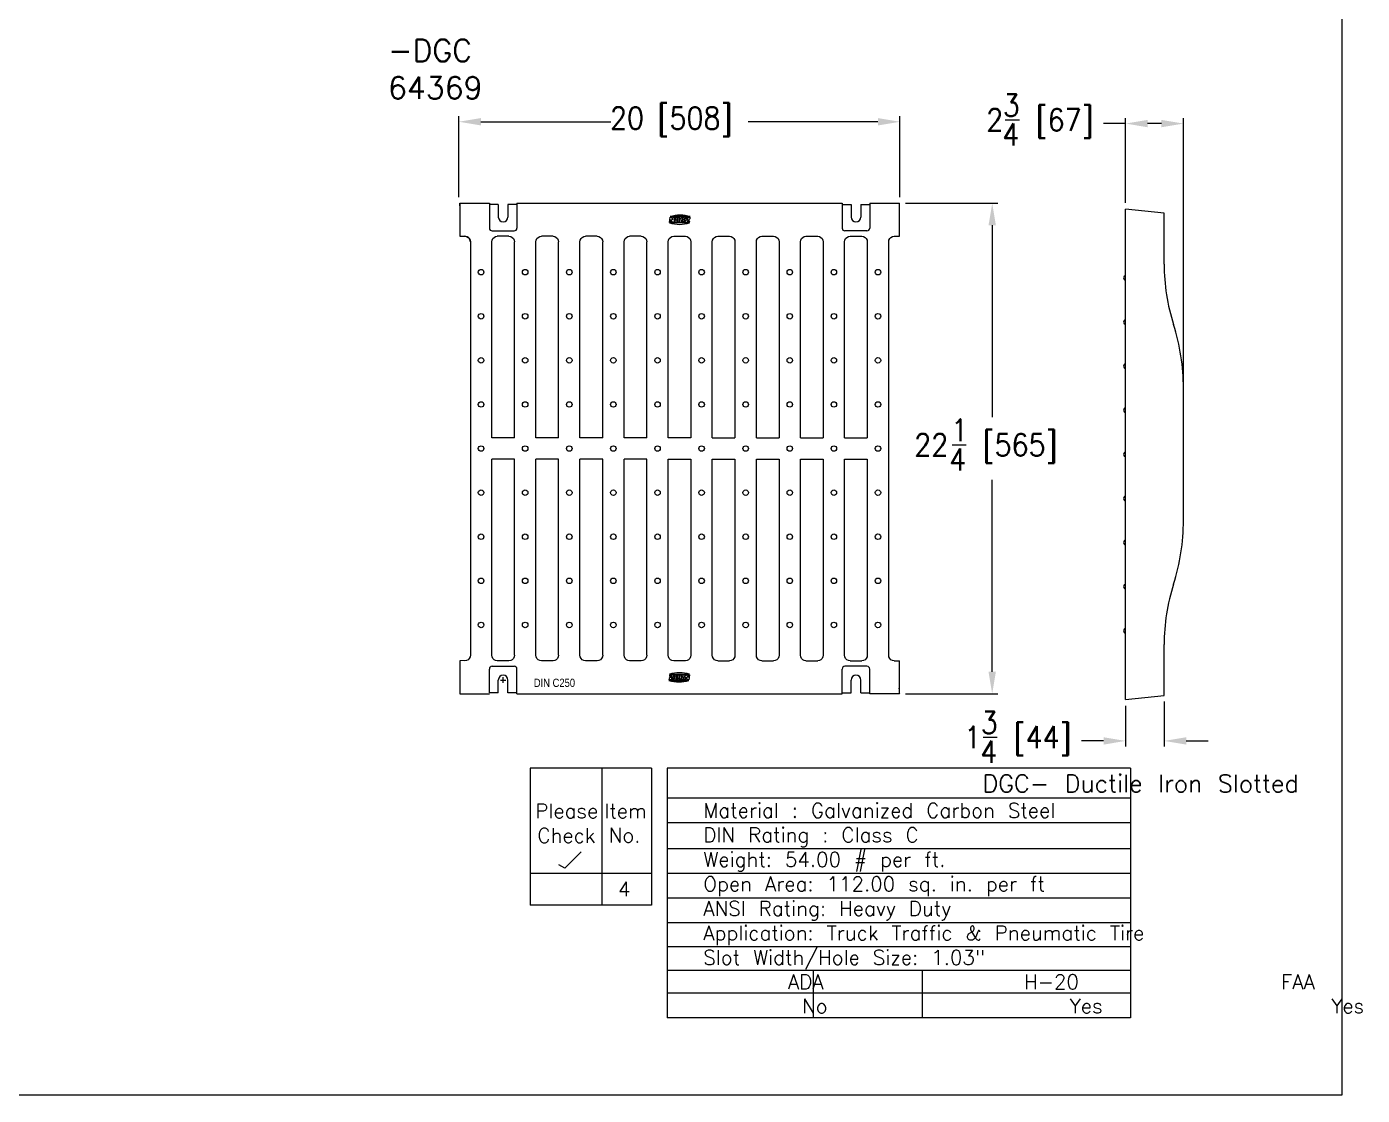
# Model space of a CAD drawing. Extents: x 196 to 587, y -81 to 16.
# Drawn here: x 256.3 to 316.9, y -81 to -32.5 of the extents above; entities that cross this region are included whole.
import ezdxf

# ---------------------------------------------------------------- set-up
doc = ezdxf.new("R2010")
doc.units = 0
doc.header["$LTSCALE"] = 4
doc.header["$MEASUREMENT"] = 0
doc.layers.get('0').update_dxf_attribs({"linetype": 'CONTINUOUS'})
doc.layers.get('DEFPOINTS').update_dxf_attribs({"linetype": 'CONTINUOUS'})
doc.layers.add('DIM', color=2, linetype='CONTINUOUS')
doc.styles.add('FT_FONT', font='ROMANS.SHX', dxfattribs={"width": 0.9})
doc.styles.get("Standard").update_dxf_attribs({"font": 'txt.shx', "height": 1})
doc.styles.add('STYLE2', font='txt', dxfattribs={"width": 0.85})
doc.dimstyles.get("Standard").update_dxf_attribs({"dimtxt": 0.384208, "dimasz": 0.1875, "dimexe": 0.612, "dimexo": 0.2125, "dimgap": 0.09, "dimtad": 0, "dimtih": 1, "dimtoh": 1, "dimdec": 4, "dimzin": 0, "dimdsep": 46, "dimtxsty": 'FT_FONT', "dimcen": 0.306, "dimadec": 0, "dimazin": 0, "dimtfac": 1, "dimtdec": 4, "dimtofl": 0, "dimtmove": 0, "dimatfit": 3, "dimfxl": 0, "dimtolj": 1, "dimtzin": 0, "dimarcsym": 0})

# ---------------------------------------------------------------- blocks, each defined once
blk = doc.blocks.new('*U52')
at = {"color": 250, "style": 'FT_FONT', "width": 0.9}
blk.add_text('20 [508]', height=1, dxfattribs=at).set_placement((282.768, -37.189))
blk = doc.blocks.new('*D14')
at = {"color": 250}
for p, q in [((275.918, -40.277), (275.918, -36.606)), ((276.918, -36.856), (282.807, -36.856)), ((294.918, -36.856), (289.029, -36.856)), ((295.918, -40.277), (295.918, -36.606))]:
    blk.add_line(p, q, dxfattribs=at)
for points in [[(276.918, -36.689), (276.918, -37.023), (275.918, -36.856)], [(294.918, -36.689), (294.918, -37.023), (295.918, -36.856)]]:
    blk.add_solid(points, dxfattribs=at)
at = {"layer": 'DEFPOINTS', "color": 0}
for p in [(295.918, -36.856), (275.918, -40.552), (295.918, -40.552)]:
    blk.add_point(p, dxfattribs=at)
at = {"layer": 'DIM'}
blk.add_blockref('*U52', (0, 0), dxfattribs=at)
blk = doc.blocks.new('*U51')
at = {"layer": 'DIM', "color": 250}
blk.add_line((300.691, -36.772), (301.333, -36.772), dxfattribs=at)
at = {"layer": 'DIM', "color": 250, "style": 'FT_FONT', "width": 0.9}
for s, p in [('3', (300.583, -36.605)), ('2', (299.833, -37.272)), (' [67]', (301.462, -37.272)), ('4', (300.562, -37.938))]:
    blk.add_text(s, height=1, dxfattribs=at).set_placement(p)
blk = doc.blocks.new('*D15')
at = {"layer": 'DEFPOINTS', "color": 0}
for p in [(306.152, -36.938), (306.152, -40.815), (308.777, -48.94)]:
    blk.add_point(p, dxfattribs=at)
at = {"layer": 'DIM', "color": 250}
for p, q in [((306.152, -36.938), (305.152, -36.938)), ((306.152, -40.54), (306.152, -36.688)), ((307.777, -36.938), (307.152, -36.938)), ((308.777, -48.665), (308.777, -36.688))]:
    blk.add_line(p, q, dxfattribs=at)
for points in [[(307.152, -36.772), (307.152, -37.105), (306.152, -36.938)], [(307.777, -36.772), (307.777, -37.105), (308.777, -36.938)]]:
    blk.add_solid(points, dxfattribs=at)
at = {"layer": 'DIM'}
blk.add_blockref('*U51', (0, 0), dxfattribs=at)
blk = doc.blocks.new('*U50')
at = {"layer": 'DIM', "color": 250}
blk.add_line((298.281, -51.51), (298.924, -51.51), dxfattribs=at)
at = {"layer": 'DIM', "color": 250, "style": 'FT_FONT', "width": 0.9}
for s, p in [('1', (298.238, -51.344)), (' [565]', (299.053, -52.01)), ('22', (296.567, -52.01)), ('4', (298.153, -52.677))]:
    blk.add_text(s, height=1, dxfattribs=at).set_placement(p)
blk = doc.blocks.new('*D16')
at = {"layer": 'DEFPOINTS', "color": 0}
for p in [(295.891, -40.552), (295.891, -62.802), (300.103, -62.802)]:
    blk.add_point(p, dxfattribs=at)
at = {"layer": 'DIM', "color": 250}
for p, q in [((296.166, -40.552), (300.353, -40.552)), ((300.103, -41.552), (300.103, -50.254)), ((300.103, -61.802), (300.103, -53.1)), ((296.166, -62.802), (300.353, -62.802))]:
    blk.add_line(p, q, dxfattribs=at)
for points in [[(299.936, -41.552), (300.269, -41.552), (300.103, -40.552)], [(299.936, -61.802), (300.269, -61.802), (300.103, -62.802)]]:
    blk.add_solid(points, dxfattribs=at)
at = {"layer": 'DIM'}
blk.add_blockref('*U50', (0, 0), dxfattribs=at)
blk = doc.blocks.new('*U59')
at = {"color": 250}
for s, height, p in [('                   DGC- Ductile Iron Slotted', 0.792, (285.084, -67.264)), ('   Material : Galvanized Carbon Steel', 0.65997, (285.084, -68.419)), ('   DIN Rating : Class C', 0.65997, (285.084, -69.531)), ('   Weight: 54.00 # per ft.', 0.65997, (285.084, -70.642)), ('   Open Area: 112.00 sq. in. per ft', 0.65997, (285.084, -71.753)), ('   ANSI Rating: Heavy Duty', 0.65997, (285.084, -72.865)), ('   Application: Truck Traffic & Pneumatic Tire', 0.65997, (285.084, -73.976)), ('   Slot Width/Hole Size: 1.03"', 0.65997, (285.084, -75.087)), ('         ADA              H-20              FAA', 0.65997, (285.084, -76.19)), ('          No                 Yes                Yes', 0.65997, (285.084, -77.29))]:
    blk.add_text(s, height=height, dxfattribs=at).set_placement(p)
blk = doc.blocks.new('*U60')
at = {"color": 250}
for s, p in [('Please', (279.38, -68.444)), ('Check', (279.478, -69.555))]:
    blk.add_text(s, height=0.66, dxfattribs=at).set_placement(p)
blk = doc.blocks.new('*U61')
at = {"color": 250}
for s, p in [('Item', (282.511, -68.444)), ('No.', (282.709, -69.544))]:
    blk.add_text(s, height=0.66, dxfattribs=at).set_placement(p)
blk = doc.blocks.new('*U62')
at = {"color": 250}
blk.add_text('4', height=0.66, dxfattribs=at).set_placement((283.136, -71.984))
blk = doc.blocks.new('*U111')
at = {"layer": 'DIM', "color": 250}
blk.add_line((299.691, -64.77), (300.333, -64.77), dxfattribs=at)
at = {"layer": 'DIM', "color": 250, "style": 'FT_FONT', "width": 0.9}
for s, p in [('3', (299.583, -64.604)), (' [44]', (300.462, -65.27)), ('1', (298.833, -65.27)), ('4', (299.562, -65.937))]:
    blk.add_text(s, height=1, dxfattribs=at).set_placement(p)
blk = doc.blocks.new('*D31')
at = {"layer": 'DEFPOINTS', "color": 0}
for p in [(307.902, -62.881), (306.152, -63.065), (306.152, -64.937)]:
    blk.add_point(p, dxfattribs=at)
at = {"layer": 'DIM', "color": 250}
for p, q in [((306.152, -63.34), (306.152, -65.187)), ((307.902, -63.156), (307.902, -65.187)), ((305.152, -64.937), (304.152, -64.937)), ((308.902, -64.937), (309.902, -64.937))]:
    blk.add_line(p, q, dxfattribs=at)
for points in [[(305.152, -64.77), (305.152, -65.104), (306.152, -64.937)], [(308.902, -64.77), (308.902, -65.104), (307.902, -64.937)]]:
    blk.add_solid(points, dxfattribs=at)
at = {"layer": 'DIM'}
blk.add_blockref('*U111', (0, 0), dxfattribs=at)

msp = doc.modelspace()

# ---------------------------------------------------------------- linework, layer by layer
at = {"color": 250}
for p, q in [((275.95399, -40.552), (277.29774, -40.552)), ((275.95399, -40.552), (275.95399, -42.052)), ((277.29774, -40.552), (277.29774, -41.677)), ((278.54774, -40.552), (293.29774, -40.552)), ((278.54774, -40.552), (278.54774, -41.677)), ((293.29774, -40.552), (293.29774, -41.677)), ((294.54774, -40.552), (295.89149, -40.552)), ((294.54774, -40.552), (294.54774, -41.677)), ((295.89149, -42.052), (295.89149, -40.552)), ((277.70399, -40.60455), (277.29774, -40.60455)), ((277.70399, -40.60455), (277.70399, -41.177)), ((278.54774, -40.60455), (278.14149, -40.60455)), ((278.14149, -40.60455), (278.14149, -41.177)), ((285.46851, -41.41827), (285.49758, -41.18572)), ((286.40653, -41.15988), (285.49758, -41.15988)), ((285.49758, -41.18572), (285.56268, -41.18572)), ((285.622, -41.31011), (285.56268, -41.18572)), ((285.622, -41.31011), (285.63755, -41.18572)), ((285.63755, -41.18572), (285.70265, -41.18572)), ((285.67358, -41.41827), (285.70265, -41.18572)), ((285.73219, -41.18572), (285.75216, -41.28843)), ((285.73221, -41.18572), (285.79731, -41.18572)), ((285.79731, -41.18572), (285.81352, -41.26912)), ((285.86175, -41.26912), (285.87218, -41.18572)), ((285.87218, -41.18572), (285.93728, -41.18572)), ((285.90821, -41.41827), (285.93728, -41.18572)), ((286.05807, -41.18572), (286.08409, -41.18572)), ((286.19421, -41.24369), (286.20146, -41.18572)), ((286.20146, -41.18572), (286.40653, -41.18572)), ((286.39928, -41.24369), (286.40653, -41.18572)), ((293.29774, -40.60455), (293.70399, -40.60455)), ((293.70399, -40.60455), (293.70399, -41.177)), ((294.14149, -40.60455), (294.54774, -40.60455)), ((294.14149, -40.60455), (294.14149, -41.177)), ((306.15198, -63.06527), (306.15198, -40.81527)), ((307.90198, -40.9992), (306.15198, -40.81527)), ((307.90198, -43.31527), (307.90198, -40.9992)), ((285.53361, -41.41827), (285.46851, -41.41827)), ((286.37746, -41.44411), (285.46851, -41.44411)), ((285.53361, -41.41827), (285.54916, -41.29388)), ((285.60848, -41.41827), (285.54916, -41.29388)), ((285.67358, -41.41827), (285.60848, -41.41827)), ((285.71185, -41.34855), (285.71311, -41.33852)), ((285.90821, -41.41827), (285.77338, -41.41827)), ((285.7908, -41.34539), (285.79163, -41.33871)), ((285.85035, -41.36031), (285.80397, -41.36031)), ((285.85451, -41.32709), (285.8048, -41.32709)), ((285.86175, -41.26912), (285.81352, -41.26912)), ((285.85035, -41.36031), (285.85451, -41.32709)), ((285.93777, -41.41827), (285.95552, -41.27626)), ((286.00286, -41.41827), (285.93777, -41.41827)), ((286.02016, -41.2799), (286.00286, -41.41827)), ((286.05617, -41.24369), (286.05292, -41.24369)), ((286.07773, -41.41827), (286.0952, -41.27854)), ((286.14283, -41.41827), (286.07773, -41.41827)), ((286.14283, -41.41827), (286.16101, -41.27285)), ((286.17239, -41.41827), (286.17964, -41.36031)), ((286.37746, -41.41827), (286.17239, -41.41827)), ((286.17964, -41.36031), (286.30911, -41.24369)), ((286.19421, -41.24369), (286.30911, -41.24369)), ((286.2698, -41.36031), (286.39928, -41.24369)), ((286.38471, -41.36031), (286.2698, -41.36031)), ((286.37746, -41.41827), (286.38471, -41.36031)), ((275.95399, -42.052), (276.18812, -42.052)), ((276.43774, -42.30387), (276.43774, -61.05012)), ((277.40774, -51.192), (277.40774, -42.30337)), ((277.42274, -41.802), (278.42274, -41.802)), ((278.18802, -42.052), (277.65746, -42.052)), ((278.43774, -51.192), (278.43774, -42.30337)), ((279.40774, -51.192), (279.40774, -42.30387)), ((280.18812, -42.052), (279.65737, -42.052)), ((280.43774, -51.192), (280.43774, -42.30387)), ((281.40774, -51.192), (281.40774, -42.30387)), ((282.18812, -42.052), (281.65737, -42.052)), ((282.43774, -51.192), (282.43774, -42.30387)), ((283.40774, -51.192), (283.40774, -42.30387)), ((284.18812, -42.052), (283.65737, -42.052)), ((284.43774, -51.192), (284.43774, -42.30387)), ((285.40774, -51.192), (285.40774, -42.30387)), ((285.65737, -42.052), (286.18812, -42.052)), ((286.43774, -42.30387), (286.43774, -51.192)), ((287.40774, -51.192), (287.40774, -42.30387)), ((287.65737, -42.052), (288.18812, -42.052)), ((288.43774, -42.30387), (288.43774, -51.192)), ((289.40774, -51.192), (289.40774, -42.30387)), ((289.65737, -42.052), (290.18812, -42.052)), ((290.43774, -42.30387), (290.43774, -51.192)), ((291.40774, -51.192), (291.40774, -42.30387)), ((291.65737, -42.052), (292.18812, -42.052)), ((292.43774, -42.30387), (292.43774, -51.192)), ((293.40774, -51.192), (293.40774, -42.30337)), ((294.42274, -41.802), (293.42274, -41.802)), ((293.65747, -42.052), (294.18802, -42.052)), ((294.43774, -42.30337), (294.43774, -51.192)), ((295.40774, -61.05012), (295.40774, -42.30387)), ((295.65737, -42.052), (295.89149, -42.052)), ((308.77698, -54.94027), (308.77698, -48.94027)), ((278.43774, -51.192), (277.40774, -51.192)), ((280.43774, -51.192), (279.40774, -51.192)), ((282.43774, -51.192), (281.40774, -51.192)), ((284.43774, -51.192), (283.40774, -51.192)), ((286.43774, -51.192), (285.40774, -51.192)), ((287.40774, -51.192), (288.43774, -51.192)), ((289.40774, -51.192), (290.43774, -51.192)), ((291.40774, -51.192), (292.43774, -51.192)), ((293.40774, -51.192), (294.43774, -51.192)), ((277.40774, -61.05062), (277.40774, -52.162)), ((278.43774, -52.162), (277.40774, -52.162)), ((278.43774, -61.05062), (278.43774, -52.162)), ((279.40774, -61.05012), (279.40774, -52.162)), ((280.43774, -52.162), (279.40774, -52.162)), ((280.43774, -61.05012), (280.43774, -52.162)), ((281.40774, -61.05012), (281.40774, -52.162)), ((282.43774, -52.162), (281.40774, -52.162)), ((282.43774, -61.05012), (282.43774, -52.162)), ((283.40774, -61.05012), (283.40774, -52.162)), ((284.43774, -52.162), (283.40774, -52.162)), ((284.43774, -61.05012), (284.43774, -52.162)), ((285.40774, -61.05012), (285.40774, -52.162)), ((285.40774, -52.162), (286.43774, -52.162)), ((286.43774, -52.162), (286.43774, -61.05012)), ((287.40774, -61.05012), (287.40774, -52.162)), ((287.40774, -52.162), (288.43774, -52.162)), ((288.43774, -52.162), (288.43774, -61.05012)), ((289.40774, -61.05012), (289.40774, -52.162)), ((289.40774, -52.162), (290.43774, -52.162)), ((290.43774, -52.162), (290.43774, -61.05012)), ((291.40774, -61.05012), (291.40774, -52.162)), ((291.40774, -52.162), (292.43774, -52.162)), ((292.43774, -52.162), (292.43774, -61.05012)), ((293.40774, -61.05062), (293.40774, -52.162)), ((293.40774, -52.162), (294.43774, -52.162)), ((294.43774, -52.162), (294.43774, -61.05062)), ((307.90198, -62.88134), (307.90198, -60.56527)), ((276.42555, -61.12797), (276.38966, -61.19885)), ((276.43774, -61.05012), (276.42555, -61.12797)), ((276.26479, -61.28985), (275.95399, -61.302)), ((275.95399, -61.302), (275.95399, -62.802)), ((276.26479, -61.28985), (276.18812, -61.302)), ((276.33507, -61.25382), (276.26479, -61.28985)), ((276.38966, -61.19885), (276.33507, -61.25382)), ((277.29774, -62.74945), (277.29774, -61.677)), ((277.42274, -61.552), (278.42274, -61.552)), ((278.18802, -61.302), (277.65746, -61.302)), ((278.54774, -62.802), (278.54774, -61.677)), ((280.18812, -61.302), (279.65737, -61.302)), ((282.18812, -61.302), (281.65737, -61.302)), ((284.18812, -61.302), (283.65737, -61.302)), ((286.18812, -61.302), (285.65737, -61.302)), ((287.65737, -61.302), (288.18812, -61.302)), ((289.65737, -61.302), (290.18812, -61.302)), ((291.65737, -61.302), (292.18812, -61.302)), ((293.29774, -62.802), (293.29774, -61.677)), ((294.42274, -61.552), (293.42274, -61.552)), ((293.65747, -61.302), (294.18802, -61.302)), ((294.54774, -62.802), (294.54774, -61.677)), ((295.65737, -61.302), (295.89149, -61.302)), ((295.89149, -62.802), (295.89149, -61.302)), ((277.70399, -62.74945), (277.70399, -62.177)), ((277.79712, -62.177), (278.04837, -62.177)), ((277.92274, -62.30262), (277.92274, -62.05138)), ((278.14149, -62.74945), (278.14149, -62.177)), ((285.4462, -62.11031), (285.43896, -62.16827)), ((285.64403, -62.16827), (285.43896, -62.16827)), ((285.43896, -62.19411), (286.3479, -62.19411)), ((285.57568, -61.99368), (285.44621, -62.11031)), ((285.46803, -61.93572), (285.46078, -61.99368)), ((285.46078, -61.99368), (285.57568, -61.99368)), ((285.46803, -61.90988), (286.37697, -61.90988)), ((285.46803, -61.93572), (285.67309, -61.93572)), ((285.66585, -61.99368), (285.53637, -62.11031)), ((285.65127, -62.11031), (285.53637, -62.11031)), ((285.65127, -62.11031), (285.64403, -62.16827)), ((285.67309, -61.93572), (285.66585, -61.99368)), ((285.70265, -61.93572), (285.68447, -62.08114)), ((285.70265, -61.93572), (285.76775, -61.93572)), ((285.76775, -61.93572), (285.75028, -62.07545)), ((285.78741, -62.16827), (285.76139, -62.16827)), ((285.78932, -62.11031), (285.79257, -62.11031)), ((285.82532, -62.07409), (285.84262, -61.93572)), ((285.84262, -61.93572), (285.90772, -61.93572)), ((285.90772, -61.93572), (285.88997, -62.07774)), ((285.93728, -61.93572), (285.90821, -62.16827)), ((285.97331, -62.16827), (285.90821, -62.16827)), ((285.93728, -61.93572), (286.0721, -61.93572)), ((285.98373, -62.08487), (285.97331, -62.16827)), ((285.98373, -62.08487), (286.03197, -62.08487)), ((285.99513, -61.99368), (285.99098, -62.02691)), ((285.99098, -62.02691), (286.04068, -62.02691)), ((285.99513, -61.99368), (286.04152, -61.99368)), ((286.04818, -62.16827), (286.03197, -62.08487)), ((286.11328, -62.16827), (286.04818, -62.16827)), ((286.05469, -62.0086), (286.05385, -62.01529)), ((286.11329, -62.16827), (286.09333, -62.06556)), ((286.13364, -62.00544), (286.13238, -62.01548)), ((286.1719, -61.93572), (286.14283, -62.16827)), ((286.20793, -62.16827), (286.14283, -62.16827)), ((286.1719, -61.93572), (286.237, -61.93572)), ((286.22348, -62.04388), (286.20793, -62.16827)), ((286.22348, -62.04388), (286.2828, -62.16827)), ((286.237, -61.93572), (286.29632, -62.06011)), ((286.3479, -62.16827), (286.2828, -62.16827)), ((286.31187, -61.93572), (286.29632, -62.06011)), ((286.31187, -61.93572), (286.37697, -61.93572)), ((286.37697, -61.93572), (286.3479, -62.16827)), ((293.70399, -62.74945), (293.70399, -62.177)), ((294.14149, -62.74945), (294.14149, -62.177)), ((275.95399, -62.802), (277.29774, -62.802)), ((277.70399, -62.74945), (277.29774, -62.74945)), ((278.54774, -62.74945), (278.14149, -62.74945)), ((278.54774, -62.802), (293.29774, -62.802)), ((293.29774, -62.74945), (293.70399, -62.74945)), ((294.14149, -62.74945), (294.54774, -62.74945)), ((295.89149, -62.802), (294.54774, -62.802)), ((306.15198, -63.06527), (307.90198, -62.88134)), ((279.14451, -66.17907), (279.14451, -72.39036)), ((284.64924, -66.17907), (279.14451, -66.17907)), ((282.40043, -66.17907), (282.40043, -72.39036)), ((284.64924, -66.17907), (284.64924, -72.39036)), ((306.37728, -66.17907), (285.36374, -66.17907)), ((285.36374, -66.17907), (285.36374, -77.49026)), ((306.37728, -66.17907), (306.37728, -77.49026)), ((306.37728, -67.53279), (285.36374, -67.53279)), ((306.37728, -68.64745), (285.36374, -68.64745)), ((280.71394, -70.70578), (281.45906, -69.96065)), ((306.37728, -69.82966), (285.36374, -69.82966)), ((280.71394, -70.70578), (280.44718, -70.55177)), ((284.64924, -70.94242), (279.14451, -70.94242)), ((306.37728, -70.94242), (285.36374, -70.94242)), ((306.37728, -72.07198), (285.36374, -72.07198)), ((284.64924, -72.39036), (279.14451, -72.39036)), ((306.37728, -73.18311), (285.36374, -73.18311)), ((306.37728, -74.2755), (285.36374, -74.2755)), ((306.37728, -75.34513), (285.36374, -75.34513)), ((291.98477, -75.34513), (291.98477, -77.49026)), ((296.92426, -75.34513), (296.92426, -77.49026)), ((306.37728, -76.37543), (285.36374, -76.37543)), ((306.37728, -77.49026), (285.36374, -77.49026))]:
    msp.add_line(p, q, dxfattribs=at)
for points in [[(275.97041, -40.81583), (275.97041, -40.81583), (275.96802, -40.71811), (275.96426, -40.63742), (275.95945, -40.58046), (275.95399, -40.552)], [(276.18812, -42.052), (276.26479, -42.06414), (276.33507, -42.10018), (276.38966, -42.15514), (276.42555, -42.22602), (276.43774, -42.30387)], [(277.40774, -42.30337), (277.41993, -42.22575), (277.45582, -42.15501), (277.51041, -42.10014), (277.5807, -42.06415), (277.65746, -42.052)], [(278.18802, -42.052), (278.26478, -42.06415), (278.33507, -42.10014), (278.38967, -42.15501), (278.42556, -42.22575), (278.43774, -42.30337)], [(279.40774, -42.30387), (279.41994, -42.22602), (279.45583, -42.15514), (279.51042, -42.10018), (279.58069, -42.06414), (279.65737, -42.052)], [(280.18812, -42.052), (280.26479, -42.06414), (280.33507, -42.10018), (280.38966, -42.15514), (280.42555, -42.22602), (280.43774, -42.30387)], [(281.40774, -42.30387), (281.41994, -42.22602), (281.45583, -42.15514), (281.51042, -42.10018), (281.58069, -42.06414), (281.65737, -42.052)], [(282.18812, -42.052), (282.26479, -42.06414), (282.33507, -42.10018), (282.38966, -42.15514), (282.42555, -42.22602), (282.43774, -42.30387)], [(283.40774, -42.30387), (283.41994, -42.22602), (283.45583, -42.15514), (283.51042, -42.10018), (283.58069, -42.06414), (283.65737, -42.052)], [(284.18812, -42.052), (284.26479, -42.06414), (284.33507, -42.10018), (284.38966, -42.15514), (284.42555, -42.22602), (284.43774, -42.30387)], [(285.40774, -42.30387), (285.41994, -42.22602), (285.45583, -42.15514), (285.51042, -42.10018), (285.58069, -42.06414), (285.65737, -42.052)], [(286.18812, -42.052), (286.26479, -42.06414), (286.33507, -42.10018), (286.38966, -42.15514), (286.42555, -42.22602), (286.43774, -42.30387)], [(287.40774, -42.30387), (287.41994, -42.22602), (287.45583, -42.15514), (287.51042, -42.10018), (287.58069, -42.06414), (287.65737, -42.052)], [(288.18812, -42.052), (288.26479, -42.06414), (288.33507, -42.10018), (288.38966, -42.15514), (288.42555, -42.22602), (288.43774, -42.30387)], [(289.40774, -42.30387), (289.41994, -42.22602), (289.45583, -42.15514), (289.51042, -42.10018), (289.58069, -42.06414), (289.65737, -42.052)], [(290.18812, -42.052), (290.26479, -42.06414), (290.33507, -42.10018), (290.38966, -42.15514), (290.42555, -42.22602), (290.43774, -42.30387)], [(291.40774, -42.30387), (291.41994, -42.22602), (291.45583, -42.15514), (291.51042, -42.10018), (291.58069, -42.06414), (291.65737, -42.052)], [(292.18812, -42.052), (292.26479, -42.06414), (292.33507, -42.10018), (292.38966, -42.15514), (292.42555, -42.22602), (292.43774, -42.30387)], [(293.40774, -42.30337), (293.41993, -42.22575), (293.45582, -42.15501), (293.51041, -42.10014), (293.5807, -42.06415), (293.65747, -42.052)], [(294.18802, -42.052), (294.26478, -42.06415), (294.33507, -42.10014), (294.38967, -42.15501), (294.42556, -42.22575), (294.43774, -42.30337)], [(295.40774, -42.30387), (295.41994, -42.22602), (295.45583, -42.15514), (295.51042, -42.10018), (295.58069, -42.06414), (295.65737, -42.052)], [(277.65746, -61.302), (277.5807, -61.28985), (277.51041, -61.25386), (277.45582, -61.19899), (277.41993, -61.12825), (277.40774, -61.05062)], [(278.43774, -61.05062), (278.42556, -61.12825), (278.38967, -61.19899), (278.33507, -61.25386), (278.26478, -61.28985), (278.18802, -61.302)], [(279.65737, -61.302), (279.58069, -61.28985), (279.51042, -61.25382), (279.45583, -61.19886), (279.41994, -61.12797), (279.40774, -61.05012)], [(280.43774, -61.05012), (280.42555, -61.12797), (280.38966, -61.19885), (280.33507, -61.25382), (280.26479, -61.28985), (280.18812, -61.302)], [(281.65737, -61.302), (281.58069, -61.28985), (281.51042, -61.25382), (281.45583, -61.19886), (281.41994, -61.12797), (281.40774, -61.05012)], [(282.43774, -61.05012), (282.42555, -61.12797), (282.38966, -61.19885), (282.33507, -61.25382), (282.26479, -61.28985), (282.18812, -61.302)], [(283.65737, -61.302), (283.58069, -61.28985), (283.51042, -61.25382), (283.45583, -61.19886), (283.41994, -61.12797), (283.40774, -61.05012)], [(284.43774, -61.05012), (284.42555, -61.12797), (284.38966, -61.19885), (284.33507, -61.25382), (284.26479, -61.28985), (284.18812, -61.302)], [(285.65737, -61.302), (285.58069, -61.28985), (285.51042, -61.25382), (285.45583, -61.19886), (285.41994, -61.12797), (285.40774, -61.05012)], [(286.43774, -61.05012), (286.42555, -61.12797), (286.38966, -61.19886), (286.33507, -61.25382), (286.26479, -61.28985), (286.18812, -61.302)], [(287.65737, -61.302), (287.58069, -61.28985), (287.51042, -61.25382), (287.45583, -61.19885), (287.41994, -61.12797), (287.40774, -61.05012)], [(288.43774, -61.05012), (288.42555, -61.12797), (288.38966, -61.19886), (288.33507, -61.25382), (288.26479, -61.28985), (288.18812, -61.302)], [(289.65737, -61.302), (289.58069, -61.28985), (289.51042, -61.25382), (289.45583, -61.19885), (289.41994, -61.12797), (289.40774, -61.05012)], [(290.43774, -61.05012), (290.42555, -61.12797), (290.38966, -61.19886), (290.33507, -61.25382), (290.26479, -61.28985), (290.18812, -61.302)], [(291.65737, -61.302), (291.58069, -61.28985), (291.51042, -61.25382), (291.45583, -61.19885), (291.41994, -61.12797), (291.40774, -61.05012)], [(292.43774, -61.05012), (292.42555, -61.12797), (292.38966, -61.19886), (292.33507, -61.25382), (292.26479, -61.28985), (292.18812, -61.302)], [(293.65747, -61.302), (293.5807, -61.28985), (293.51041, -61.25386), (293.45582, -61.19899), (293.41993, -61.12825), (293.40774, -61.05062)], [(294.43774, -61.05062), (294.42556, -61.12825), (294.38967, -61.19899), (294.33507, -61.25386), (294.26478, -61.28985), (294.18802, -61.302)], [(295.65737, -61.302), (295.58069, -61.28985), (295.51042, -61.25382), (295.45583, -61.19885), (295.41994, -61.12797), (295.40774, -61.05012)], [(295.87507, -62.53816), (295.87747, -62.63588), (295.88123, -62.71658), (295.88603, -62.77353), (295.89149, -62.802)]]:
    msp.add_lwpolyline(points, dxfattribs=at)
for centre in [(276.92274, -43.677), (278.92274, -43.677), (280.92274, -43.677), (282.92274, -43.677), (284.92555, -43.67703), (286.92274, -43.677), (288.92274, -43.677), (290.92274, -43.677), (292.92274, -43.677), (294.92274, -43.677), (276.92274, -45.677), (278.92274, -45.677), (280.92274, -45.677), (282.92274, -45.677), (284.92555, -45.67703), (286.92274, -45.677), (288.92274, -45.677), (290.92274, -45.677), (292.92274, -45.677), (294.92274, -45.677), (276.92274, -47.677), (278.92274, -47.677), (280.92274, -47.677), (282.92274, -47.677), (284.92555, -47.67703), (286.92274, -47.677), (288.92274, -47.677), (290.92274, -47.677), (292.92274, -47.677), (294.92274, -47.677), (276.92274, -49.677), (278.92274, -49.677), (280.92274, -49.677), (282.92274, -49.677), (284.92555, -49.67703), (286.92274, -49.677), (288.92274, -49.677), (290.92274, -49.677), (292.92274, -49.677), (294.92274, -49.677), (276.92274, -51.677), (278.92274, -51.677), (280.92274, -51.677), (282.92274, -51.677), (284.92555, -51.67703), (286.92274, -51.677), (288.92274, -51.677), (290.92274, -51.677), (292.92274, -51.677), (294.92274, -51.677), (276.92274, -53.677), (278.92274, -53.677), (280.92274, -53.677), (282.92274, -53.677), (284.92555, -53.67703), (286.92274, -53.677), (288.92274, -53.677), (290.92274, -53.677), (292.92274, -53.677), (294.92274, -53.677), (276.92274, -55.677), (278.92274, -55.677), (280.92274, -55.677), (282.92274, -55.677), (284.92555, -55.67703), (286.92274, -55.677), (288.92274, -55.677), (290.92274, -55.677), (292.92274, -55.677), (294.92274, -55.677), (276.92274, -57.677), (278.92274, -57.677), (280.92274, -57.677), (282.92274, -57.677), (284.92555, -57.67703), (286.92274, -57.677), (288.92274, -57.677), (290.92274, -57.677), (292.92274, -57.677), (294.92274, -57.677), (276.92274, -59.677), (278.92274, -59.677), (280.92274, -59.677), (282.92274, -59.677), (284.92555, -59.67703), (286.92274, -59.677), (288.92274, -59.677), (290.92274, -59.677), (292.92274, -59.677), (294.92274, -59.677)]:
    msp.add_circle(centre, 0.125, dxfattribs=at)
for centre, radius, start, end in [((277.92274, -41.177), 0.21875, 180, 0), ((285.95206, -42.72631), 1.63103, 73.8208071, 106.1791929), ((286.05807, -41.28908), 0.10336, 90, 172.8749837), ((286.08409, -41.26324), 0.07752, 352.8749837, 90), ((293.92274, -41.177), 0.21875, 180, 0), ((277.42274, -41.677), 0.125, 180, 270), ((278.42274, -41.677), 0.125, 270, 0), ((285.92299, -39.87768), 1.63103, 253.8208071, 286.1791929), ((285.77338, -41.35626), 0.06201, 172.8617492, 270), ((285.77464, -41.34623), 0.06201, 111.2543169, 172.8617492), ((285.80397, -41.34704), 0.01327, 172.8749837, 270), ((285.8048, -41.34036), 0.01327, 90, 172.8749837), ((286.06118, -41.28503), 0.04134, 90, 172.8749837), ((286.06443, -41.2747), 0.03101, 352.8749837, 90), ((293.42274, -41.677), 0.125, 180, 270), ((294.42274, -41.677), 0.125, 270, 0), ((276.18398, -42.30573), 0.25377, 0.4202799, 89.0655592), ((316.90198, -43.31805), 9, 179.9823117, 197.6922301), ((306.18698, -43.94027), 0.125, 106.2602047, 253.7397953), ((306.18698, -45.94027), 0.125, 106.2602047, 253.7397953), ((299.27698, -48.94027), 9.5, 0, 17.6922301), ((306.18698, -47.94027), 0.125, 106.2602047, 253.7397953), ((306.18698, -49.94027), 0.125, 106.2602047, 253.7397953), ((306.18698, -51.94027), 0.125, 106.2602047, 253.7397953), ((306.18698, -53.94027), 0.125, 106.2602047, 253.7397953), ((299.27698, -54.94027), 9.5, 342.3077699, 0), ((306.18698, -55.94027), 0.125, 106.2602047, 253.7397953), ((306.18698, -57.94027), 0.125, 106.2602047, 253.7397953), ((316.90198, -60.56249), 9, 162.3077699, 180.0176883), ((306.18698, -59.94027), 0.125, 106.2602047, 253.7397953), ((277.42274, -61.677), 0.125, 90, 180), ((278.42274, -61.677), 0.125, 0, 90), ((293.42274, -61.677), 0.125, 90, 180), ((294.42274, -61.677), 0.125, 0, 90), ((277.92274, -62.177), 0.21875, 0, 180), ((285.89343, -60.62768), 1.63103, 253.8208071, 286.1791929), ((285.9225, -63.47631), 1.63103, 73.8208071, 106.1791929), ((285.76139, -62.09076), 0.07752, 172.8749837, 270), ((285.78105, -62.0793), 0.03101, 172.8749837, 270), ((285.7843, -62.06896), 0.04134, 270, 352.8749837), ((285.78741, -62.06492), 0.10336, 270, 352.8749837), ((286.04068, -62.01364), 0.01327, 270, 352.8749837), ((286.04152, -62.00696), 0.01327, 352.8749837, 90), ((286.0721, -61.99774), 0.06201, 352.8617492, 90), ((286.07085, -62.00777), 0.06201, 291.2543169, 352.8617492), ((293.92274, -62.177), 0.21875, 0, 180)]:
    msp.add_arc(centre, radius, start, end, dxfattribs=at)
at = {"layer": 'DIM'}
msp.add_lwpolyline([(195.7481, 15.65648), (315.95537, 15.65648), (315.95537, -81.0086), (195.7481, -81.0086)], close=True, dxfattribs=at)

# ---------------------------------------------------------------- block references
for name in ['*U59', '*U60', '*U61', '*U62']:
    msp.add_blockref(name, (0, 0), dxfattribs=at)

# ---------------------------------------------------------------- texts
at = {"color": 250}
for s, p in [('-DGC', (272.7017, -34.12058)), ('64369', (272.7017, -35.81093))]:
    msp.add_text(s, height=1, dxfattribs=at).set_placement(p)
at = {"color": 250, "style": 'STYLE2', "width": 0.85}
msp.add_text('DIN C250', height=0.375, dxfattribs=at).set_placement((279.31327, -62.48908))

# ---------------------------------------------------------------- dimensions: what is measured, and where the dimension line sits
at = {"color": 250}
dim = msp.add_linear_dim(base=(295.91793, -36.85614), p1=(275.91793, -40.552), p2=(295.91793, -40.552), dimstyle='Standard', dxfattribs=at)
dim.commit()
dim.dimension.update_dxf_attribs({"geometry": '*D14', "text_midpoint": (285.91793, -36.85614), "dimtype": 160})
at = {"layer": 'DIM'}
for base, p1, p2, picture, middle in [((306.15198, -36.93836), (308.77698, -48.94027), (306.15198, -40.81527), '*D15', (302.51198, -36.93836)), ((306.15198, -64.93696), (307.90198, -62.88134), (306.15198, -63.06527), '*D31', (301.57627, -64.93696))]:
    dim = msp.add_linear_dim(base=base, p1=p1, p2=p2, dimstyle='Standard', dxfattribs=at)
    dim.commit()
    dim.dimension.update_dxf_attribs({"geometry": picture, "text_midpoint": middle})
dim = msp.add_linear_dim(base=(300.10251, -62.802), p1=(295.89149, -40.552), p2=(295.89149, -62.802), angle=90, dimstyle='Standard', dxfattribs=at)
dim.commit()
dim.dimension.update_dxf_attribs({"geometry": '*D16', "text_midpoint": (300.10251, -51.677)})

doc.saveas('drawing.dxf')
